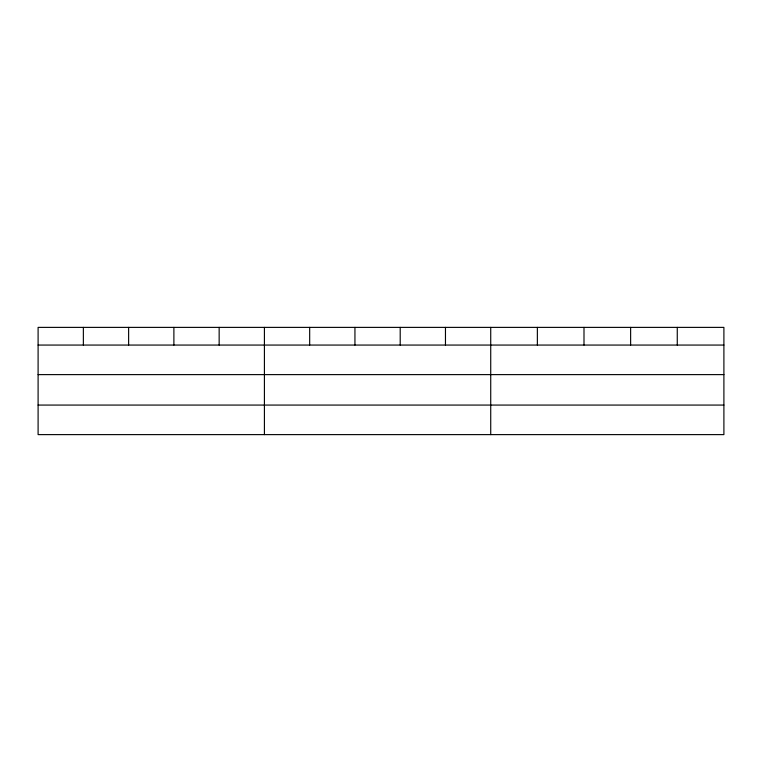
<?xml version="1.0" encoding="UTF-8"?>
<svg xmlns="http://www.w3.org/2000/svg" width="762" height="762" viewBox="0 0 762 762"><rect width="100%" height="100%" fill="white"/><g stroke="black" fill="none" stroke-linecap="round" stroke-linejoin="round"><path stroke-width="1.14" d="M723.9 374.618L723.9 327.384L38.1 327.384L38.1 434.616L723.9 434.616L723.9 374.618L38.1 374.618M38.1 345.062L723.9 345.062M38.1 405.07L723.9 405.07M677.266 327.384L677.266 345.062M630.631 327.384L630.631 345.062M583.997 327.384L583.997 345.062M537.362 327.384L537.362 345.062M490.728 327.384L490.728 434.616M445.465 327.384L445.465 345.062M400.202 327.384L400.202 345.062M354.94 327.384L354.94 345.062M309.677 327.384L309.677 345.062M264.414 327.384L264.414 434.616M219.151 327.384L219.151 345.062M173.888 327.384L173.888 345.062M128.626 327.384L128.626 345.062M83.363 327.384L83.363 345.062"/></g></svg>
